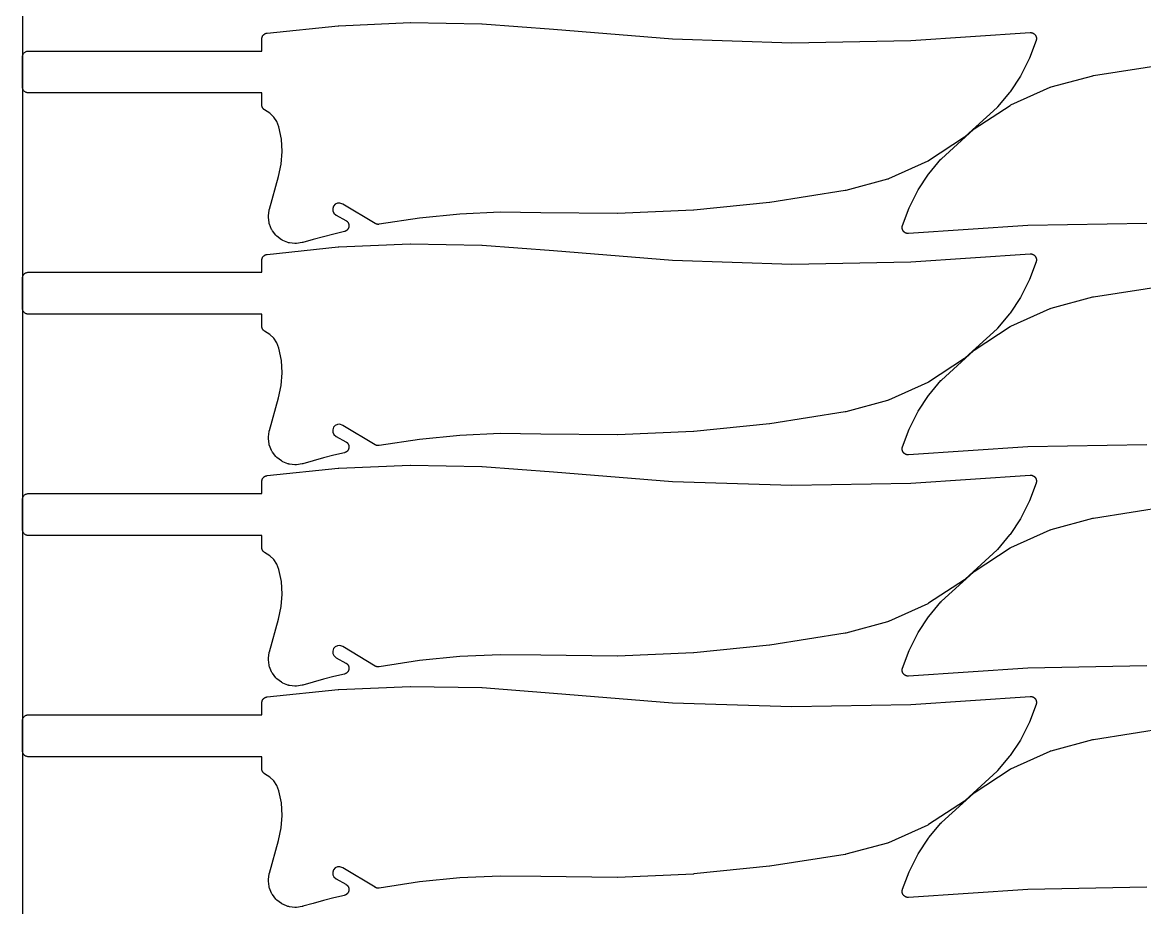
# Model space of a CAD drawing. Header units: metres. Extents: x 0 to 3000, y 0 to 1240.
# Drawn here: x 0 to 375, y 295.7 to 591.5 of the extents above; entities that cross this region are included whole.
import ezdxf

# ---------------------------------------------------------------- set-up
doc = ezdxf.new("R2010")
doc.units = ezdxf.units.M

msp = doc.modelspace()

# ---------------------------------------------------------------- linework, layer by layer
at = {"color": 7}
msp.add_lwpolyline([(0, 0), (3000, 0), (3000, 1240), (0, 1240), (0, 0)], close=True, dxfattribs=at)
at = {"color": 1}
for points in [[(93.53, 517.96), (93.5, 517.96), (93.47, 517.95), (91.62, 517.67), (91.44, 517.65), (91.26, 517.65), (91.08, 517.66), (89.25, 517.87), (89.08, 517.9), (88.91, 517.94), (88.74, 518), (87.02, 518.68), (86.86, 518.75), (86.71, 518.84), (86.56, 518.94), (85.06, 520.07), (84.92, 520.18), (84.79, 520.31), (84.68, 520.44), (83.53, 521.93), (83.43, 522.08), (83.34, 522.23), (83.27, 522.39), (82.56, 524.1), (82.5, 524.26), (82.46, 524.43), (82.43, 524.61), (82.2, 526.44), (82.18, 526.62), (82.19, 526.79), (82.2, 526.97), (82.47, 528.83), (82.47, 528.87), (82.48, 528.9), (82.49, 528.96), (82.5, 529.02), (82.51, 529.06), (82.52, 529.09), (85.62, 540.04), (86.5, 544.22), (86.79, 548.39), (86.52, 552.57), (85.69, 556.65), (85, 558.41), (83.98, 559.93), (82.68, 561.21), (80.93, 562.31), (80.91, 562.33), (80.89, 562.34), (80.83, 562.38), (80.77, 562.42), (80.75, 562.44), (80.73, 562.46), (80.68, 562.5), (80.62, 562.55), (80.6, 562.57), (80.59, 562.59), (80.54, 562.64), (80.49, 562.69), (80.47, 562.71), (80.45, 562.73), (80.41, 562.79), (80.37, 562.85), (80.35, 562.87), (80.34, 562.89), (80.3, 562.95), (80.26, 563.01), (80.25, 563.04), (80.24, 563.06), (80.21, 563.12), (80.17, 563.19), (80.16, 563.21), (80.15, 563.24), (80.13, 563.3), (80.1, 563.37), (80.09, 563.4), (80.09, 563.42), (80.07, 563.49), (80.05, 563.56), (80.04, 563.59), (80.04, 563.61), (80.03, 563.68), (80.02, 563.75), (80.01, 563.78), (80.01, 563.81), (80.01, 563.88), (80, 563.95), (80, 563.98), (80, 564), (80, 568), (2, 568), (1.8, 568.01), (1.61, 568.04), (1.42, 568.09), (1.23, 568.15), (1.06, 568.24), (0.89, 568.34), (0.73, 568.46), (0.59, 568.59), (0.45, 568.73), (0.34, 568.89), (0.24, 569.06), (0.15, 569.24), (0.09, 569.42), (0.04, 569.61), (0.01, 569.81), (0, 570), (0, 580), (0.01, 580.2), (0.04, 580.39), (0.09, 580.58), (0.15, 580.77), (0.24, 580.94), (0.34, 581.11), (0.45, 581.27), (0.59, 581.42), (0.73, 581.55), (0.89, 581.66), (1.06, 581.77), (1.23, 581.85), (1.42, 581.92), (1.61, 581.96), (1.8, 581.99), (2, 582), (80, 582), (80, 586), (80, 586.09), (80.01, 586.19), (80.01, 586.19), (80.01, 586.2), (80.02, 586.29), (80.04, 586.38), (80.04, 586.39), (80.04, 586.39), (80.06, 586.48), (80.08, 586.57), (80.08, 586.58), (80.09, 586.58), (80.12, 586.67), (80.15, 586.76), (80.15, 586.76), (80.15, 586.77), (80.19, 586.85), (80.23, 586.94), (80.23, 586.94), (80.24, 586.94), (80.28, 587.02), (80.33, 587.1), (80.33, 587.11), (80.34, 587.11), (80.39, 587.19), (80.45, 587.26), (80.45, 587.27), (80.45, 587.27), (80.52, 587.34), (80.58, 587.41), (80.58, 587.41), (80.59, 587.42), (80.65, 587.48), (80.72, 587.54), (80.73, 587.54), (80.73, 587.55), (80.81, 587.6), (80.88, 587.66), (80.88, 587.66), (80.89, 587.66), (80.97, 587.71), (81.05, 587.76), (81.05, 587.76), (81.06, 587.77), (81.14, 587.8), (81.23, 587.85), (81.23, 587.85), (81.23, 587.85), (81.32, 587.88), (81.41, 587.91), (81.41, 587.91), (81.42, 587.92), (81.51, 587.94), (81.6, 587.96), (81.6, 587.96), (81.61, 587.96), (81.7, 587.98), (81.79, 587.99), (105.56, 590.45), (105.68, 590.46), (129.53, 591.49), (129.65, 591.5), (153.52, 591.1), (153.64, 591.1), (177.46, 589.27), (177.46, 589.27), (177.47, 589.27), (217.25, 586.03), (257.08, 584.76), (296.91, 585.47), (336.74, 588.15), (336.77, 588.15), (336.8, 588.16), (336.87, 588.15), (336.93, 588.16), (336.97, 588.15), (337, 588.15), (337.06, 588.15), (337.13, 588.14), (337.16, 588.13), (337.19, 588.13), (337.26, 588.12), (337.32, 588.11), (337.35, 588.1), (337.39, 588.09), (337.45, 588.07), (337.51, 588.05), (337.54, 588.04), (337.57, 588.03), (337.63, 588), (337.69, 587.98), (337.72, 587.97), (337.75, 587.95), (337.81, 587.92), (337.87, 587.89), (337.9, 587.87), (337.93, 587.86), (337.98, 587.82), (338.03, 587.79), (338.06, 587.76), (338.09, 587.75), (338.14, 587.7), (338.19, 587.66), (338.21, 587.64), (338.24, 587.62), (338.28, 587.57), (338.33, 587.53), (338.35, 587.5), (338.37, 587.48), (338.41, 587.43), (338.46, 587.38), (338.48, 587.35), (338.5, 587.32), (338.53, 587.27), (338.57, 587.22), (338.58, 587.19), (338.6, 587.16), (338.63, 587.1), (338.66, 587.05), (338.68, 587.01), (338.69, 586.99), (338.72, 586.93), (338.74, 586.87), (338.75, 586.83), (338.76, 586.8), (338.78, 586.74), (338.8, 586.68), (338.81, 586.65), (338.82, 586.61), (338.83, 586.55), (338.84, 586.49), (338.85, 586.45), (338.85, 586.42), (338.86, 586.36), (338.87, 586.29), (338.87, 586.26), (338.87, 586.23), (338.87, 586.16), (338.87, 586.1), (338.87, 586.06), (338.87, 586.03), (338.86, 585.96), (338.86, 585.9), (338.85, 585.87), (338.85, 585.83), (338.83, 585.77), (338.82, 585.71), (338.81, 585.68), (338.8, 585.64), (338.78, 585.58), (338.77, 585.52), (338.75, 585.49), (338.74, 585.46), (336.54, 579.57), (336.45, 579.37), (333.61, 573.78), (333.5, 573.59), (330.05, 568.35), (329.92, 568.17), (325.9, 563.34), (325.87, 563.32), (325.85, 563.29), (325.81, 563.24), (325.77, 563.2), (325.74, 563.17), (325.71, 563.15), (315.05, 553.4), (314.92, 553.3), (314.8, 553.2), (302.79, 545.31), (302.66, 545.23), (302.52, 545.16), (289.42, 539.27), (289.27, 539.21), (289.12, 539.16), (275.17, 535.39), (275.16, 535.39), (275.15, 535.39), (275.06, 535.37), (274.98, 535.35), (274.97, 535.35), (274.96, 535.35), (249.8, 531.39), (249.69, 531.37), (224.37, 528.82), (224.26, 528.81), (198.84, 527.67), (198.73, 527.67), (173.26, 527.95), (173.26, 527.95), (173.26, 527.95), (159.65, 528.1), (146.12, 527.51), (132.65, 526.17), (119.2, 524.09), (119.19, 524.09), (119.18, 524.09), (119.09, 524.08), (119, 524.07), (118.99, 524.07), (118.98, 524.07), (118.89, 524.07), (118.81, 524.07), (118.8, 524.07), (118.79, 524.07), (118.7, 524.08), (118.61, 524.09), (118.6, 524.09), (118.59, 524.09), (118.5, 524.11), (118.42, 524.13), (118.41, 524.13), (118.4, 524.13), (118.31, 524.16), (118.23, 524.18), (118.22, 524.18), (118.21, 524.19), (118.13, 524.22), (118.05, 524.26), (118.04, 524.26), (118.03, 524.26), (117.95, 524.3), (117.87, 524.35), (117.87, 524.35), (117.86, 524.36), (107.09, 530.84), (106.09, 531.2), (105.28, 531.16), (104.55, 530.82), (103.97, 530.19), (103.68, 529.38), (103.72, 528.57), (104.07, 527.83), (104.81, 527.15), (108.07, 525.37), (108.11, 525.35), (108.16, 525.32), (108.2, 525.3), (108.24, 525.27), (108.28, 525.24), (108.32, 525.21), (108.36, 525.18), (108.4, 525.15), (108.43, 525.12), (108.47, 525.09), (108.5, 525.05), (108.54, 525.02), (108.57, 524.98), (108.61, 524.95), (108.64, 524.91), (108.67, 524.87), (108.7, 524.83), (108.73, 524.79), (108.76, 524.75), (108.79, 524.71), (108.81, 524.67), (108.84, 524.63), (108.86, 524.59), (108.89, 524.55), (108.91, 524.5), (108.93, 524.46), (108.95, 524.41), (108.97, 524.37), (108.98, 524.32), (109, 524.27), (109.02, 524.23), (109.03, 524.18), (109.04, 524.13), (109.06, 524.09), (109.07, 524.04), (109.08, 523.99), (109.09, 523.94), (109.09, 523.89), (109.1, 523.85), (109.11, 523.8), (109.11, 523.75), (109.11, 523.7), (109.11, 523.65), (109.11, 523.6), (109.11, 523.55), (109.11, 523.5), (109.11, 523.45), (109.1, 523.4), (109.09, 523.36), (109.09, 523.31), (109.08, 523.26), (109.07, 523.21), (109.06, 523.16), (109.05, 523.11), (109.04, 523.07), (109.02, 523.02), (109.01, 522.97), (108.99, 522.93), (108.97, 522.88), (108.96, 522.84), (108.93, 522.79), (108.91, 522.75), (108.89, 522.7), (108.87, 522.66), (108.84, 522.62), (108.82, 522.57), (108.79, 522.53), (108.77, 522.49), (108.74, 522.45), (108.71, 522.41), (108.68, 522.37), (108.65, 522.34), (108.62, 522.3), (108.58, 522.26), (108.55, 522.23), (108.52, 522.19), (108.48, 522.16), (108.44, 522.12), (108.41, 522.09), (108.37, 522.06), (108.33, 522.03), (108.29, 522), (108.25, 521.97), (108.21, 521.95), (108.17, 521.92), (108.13, 521.89), (108.08, 521.87), (108.04, 521.85), (108, 521.82), (107.95, 521.8), (107.91, 521.78), (107.86, 521.76), (107.82, 521.75), (107.77, 521.73), (107.72, 521.71), (107.68, 521.7), (107.63, 521.69), (107.58, 521.67), (104.09, 520.83), (100.62, 519.94), (97.17, 519), (93.72, 518.01), (93.69, 518), (93.66, 517.99), (93.6, 517.98), (93.53, 517.96)], [(93.53, 444.01), (93.5, 444.01), (93.47, 444.01), (91.62, 443.72), (91.44, 443.7), (91.26, 443.7), (91.08, 443.71), (89.25, 443.92), (89.08, 443.95), (88.91, 443.99), (88.74, 444.05), (87.02, 444.73), (86.86, 444.8), (86.71, 444.89), (86.56, 444.99), (85.06, 446.12), (84.92, 446.23), (84.79, 446.36), (84.68, 446.49), (83.53, 447.98), (83.43, 448.13), (83.34, 448.28), (83.27, 448.44), (82.56, 450.15), (82.5, 450.31), (82.46, 450.49), (82.43, 450.66), (82.2, 452.49), (82.18, 452.67), (82.19, 452.84), (82.2, 453.02), (82.47, 454.88), (82.47, 454.92), (82.48, 454.95), (82.49, 455.01), (82.5, 455.07), (82.51, 455.11), (82.52, 455.14), (85.62, 466.09), (86.5, 470.27), (86.79, 474.44), (86.52, 478.62), (85.69, 482.7), (85, 484.46), (83.98, 485.98), (82.68, 487.26), (80.93, 488.36), (80.91, 488.38), (80.89, 488.39), (80.83, 488.43), (80.77, 488.47), (80.75, 488.49), (80.73, 488.51), (80.68, 488.55), (80.62, 488.6), (80.6, 488.62), (80.59, 488.64), (80.54, 488.69), (80.49, 488.74), (80.47, 488.76), (80.45, 488.78), (80.41, 488.84), (80.37, 488.9), (80.35, 488.92), (80.34, 488.94), (80.3, 489), (80.26, 489.06), (80.25, 489.09), (80.24, 489.11), (80.21, 489.17), (80.17, 489.24), (80.16, 489.26), (80.15, 489.29), (80.13, 489.35), (80.1, 489.42), (80.09, 489.45), (80.09, 489.47), (80.07, 489.54), (80.05, 489.61), (80.04, 489.64), (80.04, 489.66), (80.03, 489.73), (80.02, 489.8), (80.01, 489.83), (80.01, 489.86), (80.01, 489.93), (80, 490), (80, 490.03), (80, 490.05), (80, 494.05), (2, 494.05), (1.8, 494.06), (1.61, 494.09), (1.42, 494.14), (1.23, 494.2), (1.06, 494.29), (0.89, 494.39), (0.73, 494.51), (0.59, 494.64), (0.45, 494.78), (0.34, 494.94), (0.24, 495.11), (0.15, 495.29), (0.09, 495.47), (0.04, 495.66), (0.01, 495.86), (0, 496.05), (0, 506.05), (0.01, 506.25), (0.04, 506.44), (0.09, 506.63), (0.15, 506.82), (0.24, 506.99), (0.34, 507.16), (0.45, 507.32), (0.59, 507.47), (0.73, 507.6), (0.89, 507.71), (1.06, 507.82), (1.23, 507.9), (1.42, 507.97), (1.61, 508.01), (1.8, 508.04), (2, 508.05), (80, 508.05), (80, 512.05), (80, 512.14), (80.01, 512.24), (80.01, 512.24), (80.01, 512.25), (80.02, 512.34), (80.04, 512.43), (80.04, 512.44), (80.04, 512.44), (80.06, 512.53), (80.08, 512.62), (80.08, 512.63), (80.09, 512.63), (80.12, 512.72), (80.15, 512.81), (80.15, 512.81), (80.15, 512.82), (80.19, 512.9), (80.23, 512.99), (80.23, 512.99), (80.24, 512.99), (80.28, 513.07), (80.33, 513.15), (80.33, 513.16), (80.34, 513.16), (80.39, 513.24), (80.45, 513.31), (80.45, 513.32), (80.45, 513.32), (80.52, 513.39), (80.58, 513.46), (80.58, 513.46), (80.59, 513.47), (80.65, 513.53), (80.72, 513.59), (80.73, 513.59), (80.73, 513.6), (80.81, 513.65), (80.88, 513.71), (80.88, 513.71), (80.89, 513.71), (80.97, 513.76), (81.05, 513.81), (81.05, 513.81), (81.06, 513.82), (81.14, 513.86), (81.23, 513.9), (81.23, 513.9), (81.23, 513.9), (81.32, 513.93), (81.41, 513.96), (81.41, 513.96), (81.42, 513.97), (81.51, 513.99), (81.6, 514.01), (81.6, 514.01), (81.61, 514.01), (81.7, 514.03), (81.79, 514.04), (105.56, 516.5), (105.68, 516.51), (129.53, 517.54), (129.65, 517.55), (153.52, 517.15), (153.64, 517.15), (177.46, 515.33), (177.46, 515.32), (177.47, 515.32), (217.25, 512.08), (257.08, 510.81), (296.91, 511.52), (336.74, 514.2), (336.77, 514.2), (336.8, 514.21), (336.87, 514.21), (336.93, 514.21), (336.97, 514.2), (337, 514.2), (337.06, 514.2), (337.13, 514.19), (337.16, 514.19), (337.19, 514.18), (337.26, 514.17), (337.32, 514.16), (337.35, 514.15), (337.39, 514.14), (337.45, 514.12), (337.51, 514.1), (337.54, 514.09), (337.57, 514.08), (337.63, 514.05), (337.69, 514.03), (337.72, 514.02), (337.75, 514), (337.81, 513.97), (337.87, 513.94), (337.9, 513.92), (337.93, 513.91), (337.98, 513.87), (338.03, 513.84), (338.06, 513.82), (338.09, 513.8), (338.14, 513.75), (338.19, 513.71), (338.21, 513.69), (338.24, 513.67), (338.28, 513.62), (338.33, 513.58), (338.35, 513.55), (338.37, 513.53), (338.41, 513.48), (338.46, 513.43), (338.48, 513.4), (338.5, 513.38), (338.53, 513.32), (338.57, 513.27), (338.58, 513.24), (338.6, 513.21), (338.63, 513.15), (338.66, 513.1), (338.68, 513.07), (338.69, 513.04), (338.72, 512.98), (338.74, 512.92), (338.75, 512.88), (338.76, 512.85), (338.78, 512.79), (338.8, 512.73), (338.81, 512.7), (338.82, 512.67), (338.83, 512.6), (338.84, 512.54), (338.85, 512.5), (338.85, 512.47), (338.86, 512.41), (338.87, 512.34), (338.87, 512.31), (338.87, 512.28), (338.87, 512.21), (338.87, 512.15), (338.87, 512.11), (338.87, 512.08), (338.86, 512.02), (338.86, 511.95), (338.85, 511.92), (338.85, 511.89), (338.83, 511.82), (338.82, 511.76), (338.81, 511.73), (338.8, 511.69), (338.78, 511.63), (338.77, 511.57), (338.75, 511.54), (338.74, 511.51), (336.54, 505.62), (336.45, 505.42), (333.61, 499.83), (333.5, 499.64), (330.05, 494.4), (329.92, 494.22), (325.9, 489.4), (325.87, 489.37), (325.85, 489.34), (325.81, 489.3), (325.77, 489.25), (325.74, 489.23), (325.71, 489.2), (315.05, 479.45), (314.92, 479.35), (314.8, 479.25), (302.79, 471.37), (302.66, 471.28), (302.52, 471.21), (289.42, 465.32), (289.27, 465.26), (289.12, 465.21), (275.17, 461.44), (275.16, 461.44), (275.15, 461.44), (275.06, 461.42), (274.98, 461.4), (274.97, 461.4), (274.96, 461.4), (249.8, 457.44), (249.69, 457.42), (224.37, 454.87), (224.26, 454.86), (198.84, 453.72), (198.73, 453.72), (173.26, 454), (173.26, 454), (173.26, 454), (159.65, 454.15), (146.12, 453.56), (132.65, 452.22), (119.2, 450.14), (119.19, 450.14), (119.18, 450.14), (119.09, 450.13), (119, 450.12), (118.99, 450.12), (118.98, 450.12), (118.89, 450.12), (118.81, 450.12), (118.8, 450.12), (118.79, 450.12), (118.7, 450.13), (118.61, 450.14), (118.6, 450.14), (118.59, 450.14), (118.5, 450.16), (118.42, 450.18), (118.41, 450.18), (118.4, 450.18), (118.31, 450.21), (118.23, 450.23), (118.22, 450.24), (118.21, 450.24), (118.13, 450.27), (118.05, 450.31), (118.04, 450.31), (118.03, 450.31), (117.95, 450.36), (117.87, 450.4), (117.87, 450.4), (117.86, 450.41), (107.09, 456.89), (106.09, 457.25), (105.28, 457.21), (104.55, 456.87), (103.97, 456.24), (103.68, 455.43), (103.72, 454.62), (104.07, 453.89), (104.81, 453.2), (108.07, 451.42), (108.11, 451.4), (108.16, 451.37), (108.2, 451.35), (108.24, 451.32), (108.28, 451.29), (108.32, 451.26), (108.36, 451.23), (108.4, 451.2), (108.43, 451.17), (108.47, 451.14), (108.5, 451.1), (108.54, 451.07), (108.57, 451.03), (108.61, 451), (108.64, 450.96), (108.67, 450.92), (108.7, 450.88), (108.73, 450.85), (108.76, 450.8), (108.79, 450.77), (108.81, 450.72), (108.84, 450.68), (108.86, 450.64), (108.89, 450.6), (108.91, 450.55), (108.93, 450.51), (108.95, 450.46), (108.97, 450.42), (108.98, 450.37), (109, 450.33), (109.02, 450.28), (109.03, 450.23), (109.04, 450.18), (109.06, 450.14), (109.07, 450.09), (109.08, 450.04), (109.09, 449.99), (109.09, 449.94), (109.1, 449.9), (109.11, 449.85), (109.11, 449.8), (109.11, 449.75), (109.11, 449.7), (109.11, 449.65), (109.11, 449.6), (109.11, 449.55), (109.11, 449.5), (109.1, 449.46), (109.09, 449.41), (109.09, 449.36), (109.08, 449.31), (109.07, 449.26), (109.06, 449.21), (109.05, 449.16), (109.04, 449.12), (109.02, 449.07), (109.01, 449.03), (108.99, 448.98), (108.97, 448.93), (108.96, 448.89), (108.93, 448.84), (108.91, 448.8), (108.89, 448.75), (108.87, 448.71), (108.84, 448.67), (108.82, 448.62), (108.79, 448.58), (108.77, 448.54), (108.74, 448.5), (108.71, 448.46), (108.68, 448.43), (108.65, 448.39), (108.62, 448.35), (108.58, 448.31), (108.55, 448.28), (108.52, 448.24), (108.48, 448.21), (108.44, 448.17), (108.41, 448.14), (108.37, 448.11), (108.33, 448.08), (108.29, 448.05), (108.25, 448.02), (108.21, 448), (108.17, 447.97), (108.13, 447.94), (108.08, 447.92), (108.04, 447.9), (108, 447.88), (107.95, 447.85), (107.91, 447.83), (107.86, 447.81), (107.82, 447.8), (107.77, 447.78), (107.72, 447.77), (107.68, 447.75), (107.63, 447.74), (107.58, 447.72), (104.09, 446.88), (100.62, 445.99), (97.17, 445.05), (93.72, 444.06), (93.69, 444.05), (93.66, 444.04), (93.6, 444.03), (93.53, 444.01)], [(93.53, 370.07), (93.5, 370.06), (93.47, 370.06), (91.62, 369.77), (91.44, 369.75), (91.26, 369.75), (91.08, 369.76), (89.25, 369.97), (89.08, 370), (88.91, 370.04), (88.74, 370.1), (87.02, 370.78), (86.86, 370.85), (86.71, 370.94), (86.56, 371.04), (85.06, 372.17), (84.92, 372.28), (84.79, 372.41), (84.68, 372.55), (83.53, 374.03), (83.43, 374.18), (83.34, 374.33), (83.27, 374.49), (82.56, 376.2), (82.5, 376.37), (82.46, 376.54), (82.43, 376.71), (82.2, 378.54), (82.18, 378.72), (82.19, 378.9), (82.2, 379.07), (82.47, 380.93), (82.47, 380.97), (82.48, 381), (82.49, 381.06), (82.5, 381.12), (82.51, 381.16), (82.52, 381.19), (85.62, 392.14), (86.5, 396.32), (86.79, 400.49), (86.52, 404.67), (85.69, 408.75), (85, 410.51), (83.98, 412.03), (82.68, 413.31), (80.93, 414.41), (80.91, 414.43), (80.89, 414.44), (80.83, 414.48), (80.77, 414.52), (80.75, 414.54), (80.73, 414.56), (80.68, 414.61), (80.62, 414.65), (80.6, 414.67), (80.59, 414.69), (80.54, 414.74), (80.49, 414.79), (80.47, 414.81), (80.45, 414.83), (80.41, 414.89), (80.37, 414.95), (80.35, 414.97), (80.34, 414.99), (80.3, 415.05), (80.26, 415.11), (80.25, 415.14), (80.24, 415.16), (80.21, 415.23), (80.17, 415.29), (80.16, 415.31), (80.15, 415.34), (80.13, 415.41), (80.1, 415.47), (80.09, 415.5), (80.09, 415.52), (80.07, 415.59), (80.05, 415.66), (80.04, 415.69), (80.04, 415.71), (80.03, 415.78), (80.02, 415.86), (80.01, 415.88), (80.01, 415.91), (80.01, 415.98), (80, 416.05), (80, 416.08), (80, 416.1), (80, 420.1), (2, 420.1), (1.8, 420.11), (1.61, 420.14), (1.42, 420.19), (1.23, 420.25), (1.06, 420.34), (0.89, 420.44), (0.73, 420.56), (0.59, 420.69), (0.45, 420.83), (0.34, 420.99), (0.24, 421.16), (0.15, 421.34), (0.09, 421.52), (0.04, 421.71), (0.01, 421.91), (0, 422.1), (0, 432.1), (0.01, 432.3), (0.04, 432.49), (0.09, 432.68), (0.15, 432.87), (0.24, 433.05), (0.34, 433.21), (0.45, 433.37), (0.59, 433.52), (0.73, 433.65), (0.89, 433.77), (1.06, 433.87), (1.23, 433.95), (1.42, 434.02), (1.61, 434.06), (1.8, 434.09), (2, 434.1), (80, 434.1), (80, 438.1), (80, 438.2), (80.01, 438.29), (80.01, 438.29), (80.01, 438.3), (80.02, 438.39), (80.04, 438.48), (80.04, 438.49), (80.04, 438.49), (80.06, 438.58), (80.08, 438.67), (80.08, 438.68), (80.09, 438.68), (80.12, 438.77), (80.15, 438.86), (80.15, 438.86), (80.15, 438.87), (80.19, 438.95), (80.23, 439.04), (80.23, 439.04), (80.24, 439.05), (80.28, 439.13), (80.33, 439.21), (80.33, 439.21), (80.34, 439.21), (80.39, 439.29), (80.45, 439.36), (80.45, 439.37), (80.45, 439.37), (80.52, 439.44), (80.58, 439.51), (80.58, 439.51), (80.59, 439.52), (80.65, 439.58), (80.72, 439.64), (80.73, 439.65), (80.73, 439.65), (80.81, 439.7), (80.88, 439.76), (80.88, 439.76), (80.89, 439.77), (80.97, 439.81), (81.05, 439.86), (81.05, 439.86), (81.06, 439.87), (81.14, 439.91), (81.23, 439.95), (81.23, 439.95), (81.23, 439.95), (81.32, 439.98), (81.41, 440.01), (81.41, 440.01), (81.42, 440.02), (81.51, 440.04), (81.6, 440.06), (81.6, 440.06), (81.61, 440.06), (81.7, 440.08), (81.79, 440.09), (105.56, 442.55), (105.68, 442.56), (129.53, 443.59), (129.65, 443.6), (153.52, 443.2), (153.64, 443.2), (177.46, 441.38), (177.46, 441.38), (177.47, 441.38), (217.25, 438.13), (257.08, 436.86), (296.91, 437.57), (336.74, 440.25), (336.77, 440.25), (336.8, 440.26), (336.87, 440.26), (336.93, 440.26), (336.97, 440.25), (337, 440.25), (337.06, 440.25), (337.13, 440.24), (337.16, 440.24), (337.19, 440.23), (337.26, 440.22), (337.32, 440.21), (337.35, 440.2), (337.39, 440.19), (337.45, 440.17), (337.51, 440.15), (337.54, 440.14), (337.57, 440.13), (337.63, 440.11), (337.69, 440.08), (337.72, 440.07), (337.75, 440.05), (337.81, 440.02), (337.87, 439.99), (337.9, 439.97), (337.93, 439.96), (337.98, 439.92), (338.03, 439.89), (338.06, 439.87), (338.09, 439.85), (338.14, 439.81), (338.19, 439.76), (338.21, 439.74), (338.24, 439.72), (338.28, 439.67), (338.33, 439.63), (338.35, 439.6), (338.37, 439.58), (338.41, 439.53), (338.46, 439.48), (338.48, 439.45), (338.5, 439.43), (338.53, 439.37), (338.57, 439.32), (338.58, 439.29), (338.6, 439.26), (338.63, 439.2), (338.66, 439.15), (338.68, 439.12), (338.69, 439.09), (338.72, 439.03), (338.74, 438.97), (338.75, 438.94), (338.76, 438.9), (338.78, 438.84), (338.8, 438.78), (338.81, 438.75), (338.82, 438.72), (338.83, 438.65), (338.84, 438.59), (338.85, 438.56), (338.85, 438.52), (338.86, 438.46), (338.87, 438.39), (338.87, 438.36), (338.87, 438.33), (338.87, 438.26), (338.87, 438.2), (338.87, 438.16), (338.87, 438.13), (338.86, 438.07), (338.86, 438), (338.85, 437.97), (338.85, 437.94), (338.83, 437.87), (338.82, 437.81), (338.81, 437.78), (338.8, 437.74), (338.78, 437.68), (338.77, 437.62), (338.75, 437.59), (338.74, 437.56), (336.54, 431.67), (336.45, 431.47), (333.61, 425.88), (333.5, 425.69), (330.05, 420.46), (329.92, 420.28), (325.9, 415.45), (325.87, 415.42), (325.85, 415.39), (325.81, 415.35), (325.77, 415.3), (325.74, 415.28), (325.71, 415.25), (315.05, 405.5), (314.92, 405.4), (314.8, 405.3), (302.79, 397.42), (302.66, 397.33), (302.52, 397.26), (289.42, 391.37), (289.27, 391.31), (289.12, 391.26), (275.17, 387.49), (275.16, 387.49), (275.15, 387.49), (275.06, 387.47), (274.98, 387.45), (274.97, 387.45), (274.96, 387.45), (249.8, 383.49), (249.69, 383.47), (224.37, 380.92), (224.26, 380.91), (198.84, 379.77), (198.73, 379.77), (173.26, 380.05), (173.26, 380.05), (173.26, 380.05), (159.65, 380.2), (146.12, 379.61), (132.65, 378.27), (119.2, 376.19), (119.19, 376.19), (119.18, 376.19), (119.09, 376.18), (119, 376.17), (118.99, 376.17), (118.98, 376.17), (118.89, 376.17), (118.81, 376.17), (118.8, 376.17), (118.79, 376.17), (118.7, 376.18), (118.61, 376.19), (118.6, 376.19), (118.59, 376.19), (118.5, 376.21), (118.42, 376.23), (118.41, 376.23), (118.4, 376.23), (118.31, 376.26), (118.23, 376.28), (118.22, 376.29), (118.21, 376.29), (118.13, 376.32), (118.05, 376.36), (118.04, 376.36), (118.03, 376.36), (117.95, 376.41), (117.87, 376.45), (117.87, 376.45), (117.86, 376.46), (107.09, 382.95), (106.09, 383.3), (105.28, 383.26), (104.55, 382.92), (103.97, 382.29), (103.68, 381.48), (103.72, 380.67), (104.07, 379.94), (104.81, 379.25), (108.07, 377.47), (108.11, 377.45), (108.16, 377.42), (108.2, 377.4), (108.24, 377.37), (108.28, 377.34), (108.32, 377.31), (108.36, 377.28), (108.4, 377.25), (108.43, 377.22), (108.47, 377.19), (108.5, 377.15), (108.54, 377.12), (108.57, 377.08), (108.61, 377.05), (108.64, 377.01), (108.67, 376.97), (108.7, 376.93), (108.73, 376.9), (108.76, 376.86), (108.79, 376.82), (108.81, 376.77), (108.84, 376.73), (108.86, 376.69), (108.89, 376.65), (108.91, 376.6), (108.93, 376.56), (108.95, 376.51), (108.97, 376.47), (108.98, 376.42), (109, 376.38), (109.02, 376.33), (109.03, 376.28), (109.04, 376.24), (109.06, 376.19), (109.07, 376.14), (109.08, 376.09), (109.09, 376.04), (109.09, 375.99), (109.1, 375.95), (109.11, 375.9), (109.11, 375.85), (109.11, 375.8), (109.11, 375.75), (109.11, 375.7), (109.11, 375.65), (109.11, 375.6), (109.11, 375.55), (109.1, 375.51), (109.09, 375.46), (109.09, 375.41), (109.08, 375.36), (109.07, 375.31), (109.06, 375.26), (109.05, 375.22), (109.04, 375.17), (109.02, 375.12), (109.01, 375.08), (108.99, 375.03), (108.97, 374.98), (108.96, 374.94), (108.93, 374.89), (108.91, 374.85), (108.89, 374.81), (108.87, 374.76), (108.84, 374.72), (108.82, 374.68), (108.79, 374.64), (108.77, 374.59), (108.74, 374.55), (108.71, 374.51), (108.68, 374.48), (108.65, 374.44), (108.62, 374.4), (108.58, 374.36), (108.55, 374.33), (108.52, 374.29), (108.48, 374.26), (108.44, 374.22), (108.41, 374.19), (108.37, 374.16), (108.33, 374.13), (108.29, 374.1), (108.25, 374.08), (108.21, 374.05), (108.17, 374.02), (108.13, 373.99), (108.08, 373.97), (108.04, 373.95), (108, 373.93), (107.95, 373.9), (107.91, 373.88), (107.86, 373.86), (107.82, 373.85), (107.77, 373.83), (107.72, 373.82), (107.68, 373.8), (107.63, 373.79), (107.58, 373.77), (104.09, 372.93), (100.62, 372.04), (97.17, 371.1), (93.72, 370.11), (93.69, 370.1), (93.66, 370.1), (93.6, 370.08), (93.53, 370.07)], [(93.53, 296.12), (93.5, 296.11), (93.47, 296.11), (91.62, 295.82), (91.44, 295.8), (91.26, 295.8), (91.08, 295.81), (89.25, 296.02), (89.08, 296.05), (88.91, 296.09), (88.74, 296.15), (87.02, 296.83), (86.86, 296.9), (86.71, 296.99), (86.56, 297.09), (85.06, 298.22), (84.92, 298.33), (84.79, 298.46), (84.68, 298.6), (83.53, 300.08), (83.43, 300.23), (83.34, 300.38), (83.27, 300.54), (82.56, 302.25), (82.5, 302.42), (82.46, 302.59), (82.43, 302.76), (82.2, 304.59), (82.18, 304.77), (82.19, 304.95), (82.2, 305.12), (82.47, 306.98), (82.47, 307.02), (82.48, 307.05), (82.49, 307.11), (82.5, 307.17), (82.51, 307.21), (82.52, 307.24), (85.62, 318.19), (86.5, 322.37), (86.79, 326.54), (86.52, 330.72), (85.69, 334.8), (85, 336.56), (83.98, 338.08), (82.68, 339.36), (80.93, 340.46), (80.91, 340.48), (80.89, 340.49), (80.83, 340.53), (80.77, 340.57), (80.75, 340.59), (80.73, 340.61), (80.68, 340.66), (80.62, 340.7), (80.6, 340.72), (80.59, 340.74), (80.54, 340.79), (80.49, 340.84), (80.47, 340.87), (80.45, 340.88), (80.41, 340.94), (80.37, 341), (80.35, 341.02), (80.34, 341.04), (80.3, 341.1), (80.26, 341.17), (80.25, 341.19), (80.24, 341.21), (80.21, 341.28), (80.17, 341.34), (80.16, 341.36), (80.15, 341.39), (80.13, 341.46), (80.1, 341.52), (80.09, 341.55), (80.09, 341.57), (80.07, 341.64), (80.05, 341.71), (80.04, 341.74), (80.04, 341.76), (80.03, 341.83), (80.02, 341.91), (80.01, 341.93), (80.01, 341.96), (80.01, 342.03), (80, 342.1), (80, 342.13), (80, 342.15), (80, 346.15), (2, 346.15), (1.8, 346.16), (1.61, 346.19), (1.42, 346.24), (1.23, 346.31), (1.06, 346.39), (0.89, 346.49), (0.73, 346.61), (0.59, 346.74), (0.45, 346.88), (0.34, 347.04), (0.24, 347.21), (0.15, 347.39), (0.09, 347.57), (0.04, 347.76), (0.01, 347.96), (0, 348.15), (0, 358.15), (0.01, 358.35), (0.04, 358.54), (0.09, 358.73), (0.15, 358.92), (0.24, 359.1), (0.34, 359.26), (0.45, 359.42), (0.59, 359.57), (0.73, 359.7), (0.89, 359.82), (1.06, 359.92), (1.23, 360), (1.42, 360.07), (1.61, 360.11), (1.8, 360.14), (2, 360.15), (80, 360.15), (80, 364.15), (80, 364.25), (80.01, 364.34), (80.01, 364.34), (80.01, 364.35), (80.02, 364.44), (80.04, 364.53), (80.04, 364.54), (80.04, 364.54), (80.06, 364.63), (80.08, 364.72), (80.08, 364.73), (80.09, 364.73), (80.12, 364.82), (80.15, 364.91), (80.15, 364.91), (80.15, 364.92), (80.19, 365), (80.23, 365.09), (80.23, 365.09), (80.24, 365.1), (80.28, 365.18), (80.33, 365.26), (80.33, 365.26), (80.34, 365.26), (80.39, 365.34), (80.45, 365.41), (80.45, 365.42), (80.45, 365.42), (80.52, 365.49), (80.58, 365.56), (80.58, 365.56), (80.59, 365.57), (80.65, 365.63), (80.72, 365.69), (80.73, 365.7), (80.73, 365.7), (80.81, 365.75), (80.88, 365.81), (80.88, 365.81), (80.89, 365.82), (80.97, 365.86), (81.05, 365.91), (81.05, 365.91), (81.06, 365.92), (81.14, 365.96), (81.23, 366), (81.23, 366), (81.23, 366), (81.32, 366.03), (81.41, 366.06), (81.41, 366.07), (81.42, 366.07), (81.51, 366.09), (81.6, 366.11), (81.6, 366.11), (81.61, 366.11), (81.7, 366.13), (81.79, 366.14), (105.56, 368.6), (105.68, 368.61), (129.53, 369.65), (129.65, 369.65), (153.52, 369.25), (153.64, 369.25), (177.46, 367.43), (177.46, 367.43), (177.47, 367.43), (217.25, 364.18), (257.08, 362.91), (296.91, 363.62), (336.74, 366.3), (336.77, 366.31), (336.8, 366.31), (336.87, 366.31), (336.93, 366.31), (336.97, 366.31), (337, 366.3), (337.06, 366.3), (337.13, 366.29), (337.16, 366.29), (337.19, 366.28), (337.26, 366.27), (337.32, 366.26), (337.35, 366.25), (337.39, 366.24), (337.45, 366.22), (337.51, 366.2), (337.54, 366.19), (337.57, 366.18), (337.63, 366.16), (337.69, 366.13), (337.72, 366.12), (337.75, 366.1), (337.81, 366.07), (337.87, 366.04), (337.9, 366.03), (337.93, 366.01), (337.98, 365.97), (338.03, 365.94), (338.06, 365.92), (338.09, 365.9), (338.14, 365.86), (338.19, 365.82), (338.21, 365.79), (338.24, 365.77), (338.28, 365.72), (338.33, 365.68), (338.35, 365.65), (338.37, 365.63), (338.41, 365.58), (338.46, 365.53), (338.48, 365.5), (338.5, 365.48), (338.53, 365.42), (338.57, 365.37), (338.58, 365.34), (338.6, 365.31), (338.63, 365.25), (338.66, 365.2), (338.68, 365.17), (338.69, 365.14), (338.72, 365.08), (338.74, 365.02), (338.75, 364.99), (338.76, 364.96), (338.78, 364.89), (338.8, 364.83), (338.81, 364.8), (338.82, 364.77), (338.83, 364.7), (338.84, 364.64), (338.85, 364.61), (338.85, 364.57), (338.86, 364.51), (338.87, 364.44), (338.87, 364.41), (338.87, 364.38), (338.87, 364.31), (338.87, 364.25), (338.87, 364.21), (338.87, 364.18), (338.86, 364.12), (338.86, 364.05), (338.85, 364.02), (338.85, 363.99), (338.83, 363.92), (338.82, 363.86), (338.81, 363.83), (338.8, 363.79), (338.78, 363.73), (338.77, 363.67), (338.75, 363.64), (338.74, 363.61), (336.54, 357.72), (336.45, 357.52), (333.61, 351.93), (333.5, 351.74), (330.05, 346.51), (329.92, 346.33), (325.9, 341.5), (325.87, 341.47), (325.85, 341.44), (325.81, 341.4), (325.77, 341.35), (325.74, 341.33), (325.71, 341.3), (315.05, 331.55), (314.92, 331.45), (314.8, 331.35), (302.79, 323.47), (302.66, 323.38), (302.52, 323.31), (289.42, 317.42), (289.27, 317.36), (289.12, 317.31), (275.17, 313.54), (275.16, 313.54), (275.15, 313.54), (275.06, 313.52), (274.98, 313.5), (274.97, 313.5), (274.96, 313.5), (249.8, 309.54), (249.69, 309.53), (224.37, 306.97), (224.26, 306.96), (198.84, 305.82), (198.73, 305.82), (173.26, 306.1), (173.26, 306.1), (173.26, 306.1), (159.65, 306.25), (146.12, 305.66), (132.65, 304.33), (119.2, 302.24), (119.19, 302.24), (119.18, 302.24), (119.09, 302.23), (119, 302.22), (118.99, 302.22), (118.98, 302.22), (118.89, 302.22), (118.81, 302.22), (118.8, 302.22), (118.79, 302.22), (118.7, 302.23), (118.61, 302.24), (118.6, 302.24), (118.59, 302.24), (118.5, 302.26), (118.42, 302.28), (118.41, 302.28), (118.4, 302.28), (118.31, 302.31), (118.23, 302.33), (118.22, 302.34), (118.21, 302.34), (118.13, 302.37), (118.05, 302.41), (118.04, 302.41), (118.03, 302.41), (117.95, 302.46), (117.87, 302.5), (117.87, 302.5), (117.86, 302.51), (107.09, 309), (106.09, 309.35), (105.28, 309.31), (104.55, 308.97), (103.97, 308.34), (103.68, 307.53), (103.72, 306.72), (104.07, 305.99), (104.81, 305.3), (108.07, 303.53), (108.11, 303.5), (108.16, 303.48), (108.2, 303.45), (108.24, 303.42), (108.28, 303.39), (108.32, 303.37), (108.36, 303.33), (108.4, 303.3), (108.43, 303.27), (108.47, 303.24), (108.5, 303.2), (108.54, 303.17), (108.57, 303.13), (108.61, 303.1), (108.64, 303.06), (108.67, 303.03), (108.7, 302.99), (108.73, 302.95), (108.76, 302.91), (108.79, 302.87), (108.81, 302.82), (108.84, 302.78), (108.86, 302.74), (108.89, 302.7), (108.91, 302.65), (108.93, 302.61), (108.95, 302.56), (108.97, 302.52), (108.98, 302.47), (109, 302.43), (109.02, 302.38), (109.03, 302.33), (109.04, 302.29), (109.06, 302.24), (109.07, 302.19), (109.08, 302.14), (109.09, 302.09), (109.09, 302.05), (109.1, 302), (109.11, 301.95), (109.11, 301.9), (109.11, 301.85), (109.11, 301.8), (109.11, 301.75), (109.11, 301.7), (109.11, 301.65), (109.11, 301.61), (109.1, 301.56), (109.09, 301.51), (109.09, 301.46), (109.08, 301.41), (109.07, 301.36), (109.06, 301.31), (109.05, 301.27), (109.04, 301.22), (109.02, 301.17), (109.01, 301.13), (108.99, 301.08), (108.97, 301.03), (108.96, 300.99), (108.93, 300.94), (108.91, 300.9), (108.89, 300.86), (108.87, 300.81), (108.84, 300.77), (108.82, 300.73), (108.79, 300.69), (108.77, 300.64), (108.74, 300.6), (108.71, 300.56), (108.68, 300.53), (108.65, 300.49), (108.62, 300.45), (108.58, 300.41), (108.55, 300.38), (108.52, 300.34), (108.48, 300.31), (108.44, 300.28), (108.41, 300.25), (108.37, 300.21), (108.33, 300.18), (108.29, 300.15), (108.25, 300.13), (108.21, 300.1), (108.17, 300.07), (108.13, 300.04), (108.08, 300.02), (108.04, 300), (108, 299.98), (107.95, 299.95), (107.91, 299.94), (107.86, 299.92), (107.82, 299.9), (107.77, 299.88), (107.72, 299.87), (107.68, 299.85), (107.63, 299.84), (107.58, 299.82), (104.09, 298.98), (100.62, 298.09), (97.17, 297.15), (93.72, 296.16), (93.69, 296.15), (93.66, 296.15), (93.6, 296.13), (93.53, 296.12)]]:
    msp.add_lwpolyline(points, close=True, dxfattribs=at)
for points in [[(375.8, 524.38), (335.96, 523.67), (296.13, 520.99), (296.1, 520.99), (296.07, 520.98), (296, 520.99), (295.94, 520.98), (295.9, 520.99), (295.87, 520.99), (295.81, 521), (295.74, 521), (295.71, 521.01), (295.68, 521.01), (295.61, 521.02), (295.55, 521.04), (295.52, 521.04), (295.48, 521.05), (295.42, 521.07), (295.36, 521.09), (295.33, 521.1), (295.3, 521.11), (295.24, 521.14), (295.18, 521.16), (295.15, 521.18), (295.12, 521.19), (295.06, 521.22), (295, 521.25), (294.97, 521.27), (294.95, 521.28), (294.89, 521.32), (294.84, 521.36), (294.81, 521.38), (294.78, 521.39), (294.73, 521.44), (294.68, 521.48), (294.66, 521.5), (294.63, 521.52), (294.59, 521.57), (294.54, 521.61), (294.52, 521.64), (294.5, 521.66), (294.46, 521.71), (294.41, 521.76), (294.4, 521.79), (294.38, 521.82), (294.34, 521.87), (294.3, 521.92), (294.29, 521.95), (294.27, 521.98), (294.24, 522.04), (294.21, 522.1), (294.19, 522.13), (294.18, 522.16), (294.15, 522.22), (294.13, 522.28), (294.12, 522.31), (294.11, 522.34), (294.09, 522.4), (294.07, 522.46), (294.06, 522.49), (294.05, 522.53), (294.04, 522.59), (294.03, 522.65), (294.02, 522.69), (294.02, 522.72), (294.01, 522.78), (294, 522.85), (294, 522.88), (294, 522.91), (294, 522.98), (294, 523.05), (294, 523.08), (294, 523.11), (294.01, 523.18), (294.02, 523.24), (294.02, 523.27), (294.03, 523.31), (294.04, 523.37), (294.05, 523.43), (294.06, 523.47), (294.07, 523.5), (294.09, 523.56), (294.1, 523.62), (294.12, 523.65), (294.13, 523.68), (296.33, 529.57), (296.42, 529.78), (299.26, 535.36), (299.37, 535.55), (302.82, 540.79), (302.95, 540.97), (306.97, 545.8), (307, 545.82), (307.02, 545.85), (307.06, 545.9), (307.1, 545.94), (307.13, 545.97), (307.16, 545.99), (317.82, 555.74), (317.95, 555.85), (318.08, 555.94), (330.08, 563.83), (330.21, 563.91), (330.35, 563.98), (343.45, 569.87), (343.6, 569.93), (343.75, 569.98), (357.7, 573.75), (357.71, 573.75), (357.72, 573.75), (357.81, 573.77), (357.89, 573.79), (357.9, 573.79), (357.91, 573.79), (383.07, 577.75)], [(375.8, 450.43), (335.96, 449.73), (296.13, 447.04), (296.1, 447.04), (296.07, 447.04), (296, 447.04), (295.94, 447.04), (295.9, 447.04), (295.87, 447.04), (295.81, 447.05), (295.74, 447.05), (295.71, 447.06), (295.68, 447.06), (295.61, 447.07), (295.55, 447.09), (295.52, 447.09), (295.48, 447.1), (295.42, 447.12), (295.36, 447.14), (295.33, 447.15), (295.3, 447.16), (295.24, 447.19), (295.18, 447.21), (295.15, 447.23), (295.12, 447.24), (295.06, 447.27), (295, 447.3), (294.97, 447.32), (294.95, 447.33), (294.89, 447.37), (294.84, 447.41), (294.81, 447.43), (294.78, 447.45), (294.73, 447.49), (294.68, 447.53), (294.66, 447.55), (294.63, 447.57), (294.59, 447.62), (294.54, 447.66), (294.52, 447.69), (294.5, 447.71), (294.46, 447.76), (294.41, 447.81), (294.4, 447.84), (294.38, 447.87), (294.34, 447.92), (294.3, 447.97), (294.29, 448), (294.27, 448.03), (294.24, 448.09), (294.21, 448.15), (294.19, 448.18), (294.18, 448.21), (294.15, 448.27), (294.13, 448.33), (294.12, 448.36), (294.11, 448.39), (294.09, 448.45), (294.07, 448.51), (294.06, 448.55), (294.05, 448.58), (294.04, 448.64), (294.03, 448.7), (294.02, 448.74), (294.02, 448.77), (294.01, 448.83), (294, 448.9), (294, 448.93), (294, 448.97), (294, 449.03), (294, 449.1), (294, 449.13), (294, 449.16), (294.01, 449.23), (294.02, 449.29), (294.02, 449.32), (294.03, 449.36), (294.04, 449.42), (294.05, 449.48), (294.06, 449.52), (294.07, 449.55), (294.09, 449.61), (294.1, 449.67), (294.12, 449.7), (294.13, 449.74), (296.33, 455.62), (296.42, 455.83), (299.26, 461.41), (299.37, 461.6), (302.82, 466.84), (302.95, 467.02), (306.97, 471.85), (307, 471.87), (307.02, 471.9), (307.06, 471.95), (307.1, 471.99), (307.13, 472.02), (307.16, 472.04), (317.82, 481.79), (317.95, 481.9), (318.08, 481.99), (330.08, 489.88), (330.21, 489.96), (330.35, 490.03), (343.45, 495.92), (343.6, 495.98), (343.75, 496.03), (357.7, 499.8), (357.71, 499.8), (357.72, 499.8), (357.81, 499.82), (357.89, 499.84), (357.9, 499.84), (357.91, 499.84), (383.07, 503.8)], [(375.8, 376.48), (335.96, 375.78), (296.13, 373.09), (296.1, 373.09), (296.07, 373.09), (296, 373.09), (295.94, 373.09), (295.9, 373.09), (295.87, 373.09), (295.81, 373.1), (295.74, 373.1), (295.71, 373.11), (295.68, 373.11), (295.61, 373.12), (295.55, 373.14), (295.52, 373.15), (295.48, 373.15), (295.42, 373.17), (295.36, 373.19), (295.33, 373.2), (295.3, 373.21), (295.24, 373.24), (295.18, 373.26), (295.15, 373.28), (295.12, 373.29), (295.06, 373.32), (295, 373.35), (294.97, 373.37), (294.95, 373.38), (294.89, 373.42), (294.84, 373.46), (294.81, 373.48), (294.78, 373.5), (294.73, 373.54), (294.68, 373.58), (294.66, 373.6), (294.63, 373.62), (294.59, 373.67), (294.54, 373.71), (294.52, 373.74), (294.5, 373.76), (294.46, 373.81), (294.41, 373.86), (294.4, 373.89), (294.38, 373.92), (294.34, 373.97), (294.3, 374.03), (294.29, 374.05), (294.27, 374.08), (294.24, 374.14), (294.21, 374.2), (294.19, 374.23), (294.18, 374.26), (294.15, 374.32), (294.13, 374.38), (294.12, 374.41), (294.11, 374.44), (294.09, 374.5), (294.07, 374.56), (294.06, 374.6), (294.05, 374.63), (294.04, 374.69), (294.03, 374.76), (294.02, 374.79), (294.02, 374.82), (294.01, 374.89), (294, 374.95), (294, 374.98), (294, 375.02), (294, 375.08), (294, 375.15), (294, 375.18), (294, 375.21), (294.01, 375.28), (294.02, 375.34), (294.02, 375.37), (294.03, 375.41), (294.04, 375.47), (294.05, 375.54), (294.06, 375.57), (294.07, 375.6), (294.09, 375.66), (294.1, 375.72), (294.12, 375.75), (294.13, 375.79), (296.33, 381.67), (296.42, 381.88), (299.26, 387.46), (299.37, 387.66), (302.82, 392.89), (302.95, 393.07), (306.97, 397.9), (307, 397.93), (307.02, 397.95), (307.06, 398), (307.1, 398.04), (307.13, 398.07), (307.16, 398.09), (317.82, 407.84), (317.95, 407.95), (318.08, 408.04), (330.08, 415.93), (330.21, 416.01), (330.35, 416.08), (343.45, 421.97), (343.6, 422.03), (343.75, 422.08), (357.7, 425.85), (357.71, 425.85), (357.72, 425.85), (357.81, 425.87), (357.89, 425.89), (357.9, 425.89), (357.91, 425.89), (383.07, 429.85)], [(375.8, 302.53), (335.96, 301.83), (296.13, 299.14), (296.1, 299.14), (296.07, 299.14), (296, 299.14), (295.94, 299.14), (295.9, 299.14), (295.87, 299.14), (295.81, 299.15), (295.74, 299.15), (295.71, 299.16), (295.68, 299.16), (295.61, 299.18), (295.55, 299.19), (295.52, 299.2), (295.48, 299.2), (295.42, 299.22), (295.36, 299.24), (295.33, 299.25), (295.3, 299.26), (295.24, 299.29), (295.18, 299.31), (295.15, 299.33), (295.12, 299.34), (295.06, 299.37), (295, 299.4), (294.97, 299.42), (294.95, 299.44), (294.89, 299.47), (294.84, 299.51), (294.81, 299.53), (294.78, 299.55), (294.73, 299.59), (294.68, 299.63), (294.66, 299.65), (294.63, 299.67), (294.59, 299.72), (294.54, 299.77), (294.52, 299.79), (294.5, 299.81), (294.46, 299.87), (294.41, 299.91), (294.4, 299.94), (294.38, 299.97), (294.34, 300.02), (294.3, 300.08), (294.29, 300.1), (294.27, 300.13), (294.24, 300.19), (294.21, 300.25), (294.19, 300.28), (294.18, 300.31), (294.15, 300.37), (294.13, 300.43), (294.12, 300.46), (294.11, 300.49), (294.09, 300.55), (294.07, 300.61), (294.06, 300.65), (294.05, 300.68), (294.04, 300.74), (294.03, 300.81), (294.02, 300.84), (294.02, 300.87), (294.01, 300.94), (294, 301), (294, 301.03), (294, 301.07), (294, 301.13), (294, 301.2), (294, 301.23), (294, 301.26), (294.01, 301.33), (294.02, 301.39), (294.02, 301.43), (294.03, 301.46), (294.04, 301.52), (294.05, 301.59), (294.06, 301.62), (294.07, 301.65), (294.09, 301.71), (294.1, 301.77), (294.12, 301.81), (294.13, 301.84), (296.33, 307.72), (296.42, 307.93), (299.26, 313.51), (299.37, 313.71), (302.82, 318.94), (302.95, 319.12), (306.97, 323.95), (307, 323.98), (307.02, 324.01), (307.06, 324.05), (307.1, 324.09), (307.13, 324.12), (307.16, 324.14), (317.82, 333.89), (317.95, 334), (318.08, 334.09), (330.08, 341.98), (330.21, 342.06), (330.35, 342.13), (343.45, 348.02), (343.6, 348.08), (343.75, 348.13), (357.7, 351.9), (357.71, 351.9), (357.72, 351.9), (357.81, 351.92), (357.89, 351.94), (357.9, 351.94), (357.91, 351.94), (383.07, 355.91)]]:
    msp.add_lwpolyline(points, dxfattribs=at)

doc.saveas('drawing.dxf')
